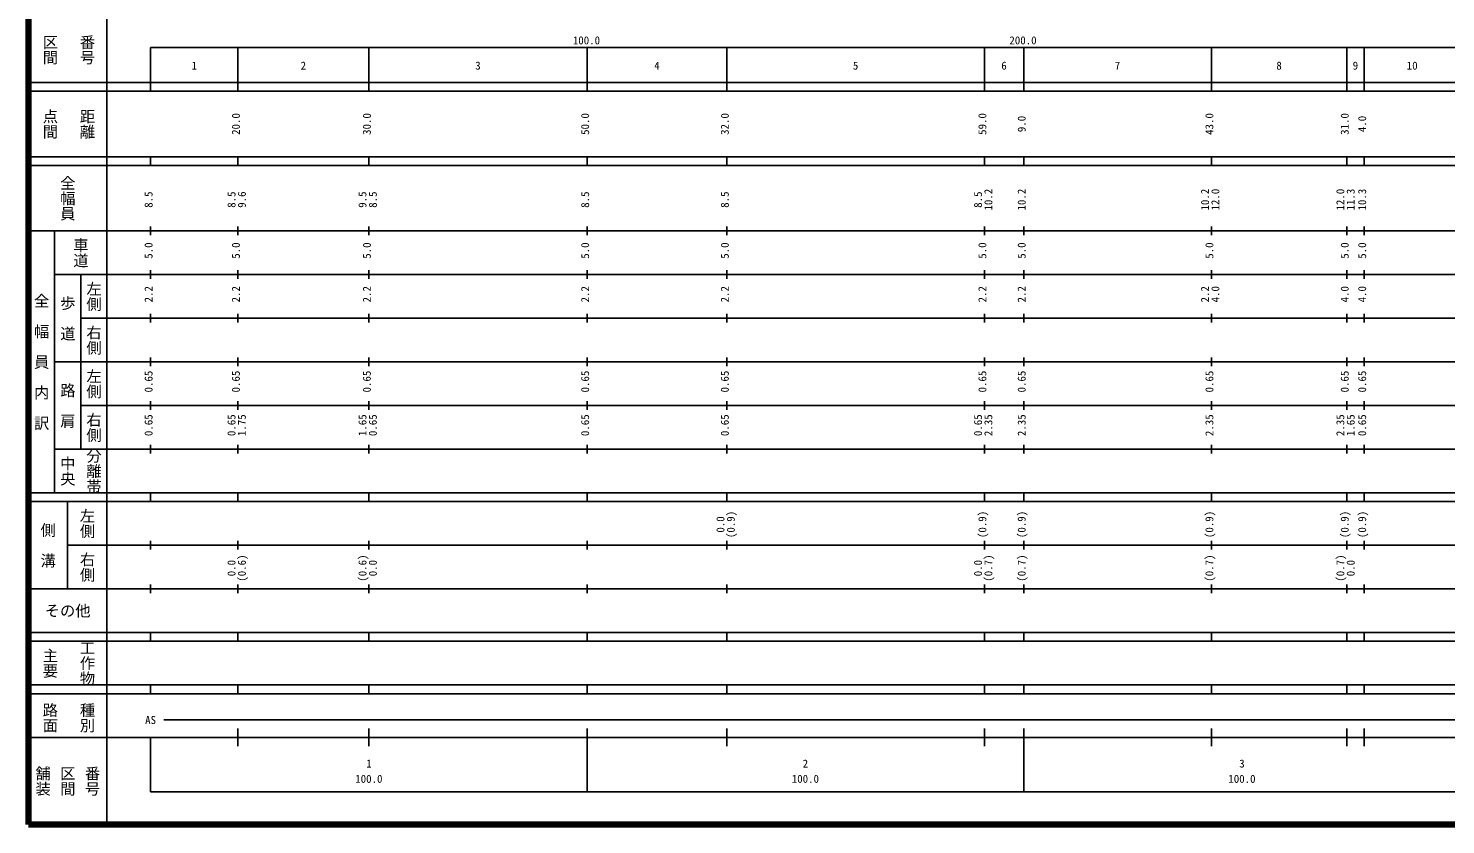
# Model space of a CAD drawing. Units: millimetres on the paper, enlarged 1000 times. Extents: x 40000 to 680000, y 20000 to 380000.
# Drawn here: x 40000 to 364665, y 20000 to 202409 of the extents above; entities that cross this region are included whole.
import ezdxf
from ezdxf.enums import TextEntityAlignment as Align

# ---------------------------------------------------------------- set-up
doc = ezdxf.new("R2010")
doc.units = ezdxf.units.MM
doc.header["$LTSCALE"] = 1000
doc.layers.add('M-TTL', color=2, linetype='Continuous', lineweight=140)
doc.layers.add('M-TTL-BAND', color=7, linetype='Continuous', lineweight=25)
doc.styles.add('@ＭＳ ゴシック', font='')
doc.styles.add('ＭＳ ゴシック', font='')
doc.styles.get('@ＭＳ ゴシック').set_extended_font_data('@MS Gothic')
doc.styles.get('ＭＳ ゴシック').set_extended_font_data('MS Gothic')

msp = doc.modelspace()

# ---------------------------------------------------------------- linework, layer by layer
at = {"layer": 'M-TTL'}
for p, q in [((40000, 380000), (40000, 20000)), ((40000, 20000), (680000, 20000))]:
    msp.add_line(p, q, dxfattribs=at)
at = {"layer": 'M-TTL-BAND'}
for p, q in [((58000, 370000), (58000, 20000)), ((68000, 198000), (579000, 198000)), ((68000, 198000), (68000, 188000)), ((88000, 188000), (88000, 198000)), ((118000, 188000), (118000, 198000)), ((168000, 188000), (168000, 198000)), ((200000, 188000), (200000, 198000)), ((259000, 188000), (259000, 198000)), ((268000, 188000), (268000, 198000)), ((311000, 188000), (311000, 198000)), ((342000, 188000), (342000, 198000)), ((346000, 188000), (346000, 198000)), ((40000, 190000), (579000, 190000)), ((40000, 188000), (579000, 188000)), ((40000, 173000), (579000, 173000)), ((68000, 171000), (68000, 173000)), ((88000, 171000), (88000, 173000)), ((118000, 171000), (118000, 173000)), ((168000, 171000), (168000, 173000)), ((200000, 171000), (200000, 173000)), ((259000, 171000), (259000, 173000)), ((268000, 171000), (268000, 173000)), ((311000, 171000), (311000, 173000)), ((342000, 171000), (342000, 173000)), ((346000, 171000), (346000, 173000)), ((40000, 171000), (579000, 171000)), ((40000, 156000), (579000, 156000)), ((46000, 96000), (46000, 156000)), ((68000, 155000), (68000, 157000)), ((88000, 155000), (88000, 157000)), ((118000, 155000), (118000, 157000)), ((168000, 155000), (168000, 157000)), ((200000, 155000), (200000, 157000)), ((259000, 155000), (259000, 157000)), ((268000, 155000), (268000, 157000)), ((311000, 155000), (311000, 157000)), ((342000, 155000), (342000, 157000)), ((346000, 155000), (346000, 157000)), ((68000, 145000), (68000, 147000)), ((88000, 145000), (88000, 147000)), ((118000, 145000), (118000, 147000)), ((168000, 145000), (168000, 147000)), ((200000, 145000), (200000, 147000)), ((259000, 145000), (259000, 147000)), ((268000, 145000), (268000, 147000)), ((311000, 145000), (311000, 147000)), ((342000, 145000), (342000, 147000)), ((346000, 145000), (346000, 147000)), ((46000, 146000), (579000, 146000)), ((52000, 146000), (52000, 106000)), ((68000, 135000), (68000, 137000)), ((88000, 135000), (88000, 137000)), ((118000, 135000), (118000, 137000)), ((168000, 135000), (168000, 137000)), ((200000, 135000), (200000, 137000)), ((259000, 135000), (259000, 137000)), ((268000, 135000), (268000, 137000)), ((311000, 135000), (311000, 137000)), ((342000, 135000), (342000, 137000)), ((346000, 135000), (346000, 137000)), ((52000, 136000), (579000, 136000)), ((68000, 125000), (68000, 127000)), ((88000, 125000), (88000, 127000)), ((118000, 125000), (118000, 127000)), ((168000, 125000), (168000, 127000)), ((200000, 125000), (200000, 127000)), ((259000, 125000), (259000, 127000)), ((268000, 125000), (268000, 127000)), ((311000, 125000), (311000, 127000)), ((342000, 125000), (342000, 127000)), ((346000, 125000), (346000, 127000)), ((46000, 126000), (579000, 126000)), ((68000, 115000), (68000, 117000)), ((88000, 115000), (88000, 117000)), ((118000, 115000), (118000, 117000)), ((168000, 115000), (168000, 117000)), ((200000, 115000), (200000, 117000)), ((259000, 115000), (259000, 117000)), ((268000, 115000), (268000, 117000)), ((311000, 115000), (311000, 117000)), ((342000, 115000), (342000, 117000)), ((346000, 115000), (346000, 117000)), ((52000, 116000), (579000, 116000)), ((46000, 106000), (579000, 106000)), ((68000, 105000), (68000, 107000)), ((88000, 105000), (88000, 107000)), ((118000, 105000), (118000, 107000)), ((168000, 105000), (168000, 107000)), ((200000, 105000), (200000, 107000)), ((259000, 105000), (259000, 107000)), ((268000, 105000), (268000, 107000)), ((311000, 105000), (311000, 107000)), ((342000, 105000), (342000, 107000)), ((346000, 105000), (346000, 107000)), ((40000, 96000), (579000, 96000)), ((68000, 94000), (68000, 96000)), ((88000, 94000), (88000, 96000)), ((118000, 94000), (118000, 96000)), ((168000, 94000), (168000, 96000)), ((200000, 94000), (200000, 96000)), ((259000, 94000), (259000, 96000)), ((268000, 94000), (268000, 96000)), ((311000, 94000), (311000, 96000)), ((342000, 94000), (342000, 96000)), ((346000, 94000), (346000, 96000)), ((40000, 94000), (579000, 94000)), ((49000, 94000), (49000, 74000)), ((68000, 83000), (68000, 85000)), ((88000, 83000), (88000, 85000)), ((118000, 83000), (118000, 85000)), ((168000, 83000), (168000, 85000)), ((200000, 83000), (200000, 85000)), ((259000, 83000), (259000, 85000)), ((268000, 83000), (268000, 85000)), ((311000, 83000), (311000, 85000)), ((342000, 83000), (342000, 85000)), ((346000, 83000), (346000, 85000)), ((49000, 84000), (579000, 84000)), ((68000, 73000), (68000, 75000)), ((88000, 73000), (88000, 75000)), ((118000, 73000), (118000, 75000)), ((168000, 73000), (168000, 75000)), ((200000, 73000), (200000, 75000)), ((259000, 73000), (259000, 75000)), ((268000, 73000), (268000, 75000)), ((311000, 73000), (311000, 75000)), ((342000, 73000), (342000, 75000)), ((346000, 73000), (346000, 75000)), ((40000, 74000), (579000, 74000)), ((40000, 64000), (579000, 64000)), ((40000, 62000), (579000, 62000)), ((68000, 62000), (68000, 64000)), ((88000, 62000), (88000, 64000)), ((118000, 62000), (118000, 64000)), ((168000, 62000), (168000, 64000)), ((200000, 62000), (200000, 64000)), ((259000, 62000), (259000, 64000)), ((268000, 62000), (268000, 64000)), ((311000, 62000), (311000, 64000)), ((342000, 62000), (342000, 64000)), ((346000, 62000), (346000, 64000)), ((40000, 52000), (579000, 52000)), ((68000, 50000), (68000, 52000)), ((88000, 50000), (88000, 52000)), ((118000, 50000), (118000, 52000)), ((168000, 50000), (168000, 52000)), ((200000, 50000), (200000, 52000)), ((259000, 50000), (259000, 52000)), ((268000, 50000), (268000, 52000)), ((311000, 50000), (311000, 52000)), ((342000, 50000), (342000, 52000)), ((346000, 50000), (346000, 52000)), ((40000, 50000), (579000, 50000)), ((71000, 44000), (565000, 44000)), ((40000, 40000), (579000, 40000)), ((68000, 40000), (68000, 27500)), ((88000, 38000), (88000, 42000)), ((118000, 38000), (118000, 42000)), ((168000, 27500), (168000, 42000)), ((200000, 38000), (200000, 42000)), ((259000, 38000), (259000, 42000)), ((268000, 27500), (268000, 42000)), ((311000, 38000), (311000, 42000)), ((342000, 38000), (342000, 42000)), ((346000, 38000), (346000, 42000)), ((68000, 27500), (579000, 27500))]:
    msp.add_line(p, q, dxfattribs=at)

# ---------------------------------------------------------------- texts
at = {"layer": 'M-TTL-BAND', "style": '@ＭＳ ゴシック'}
for s, p in [('区間', (45000, 197500)), ('番号', (53500, 197500)), ('点間', (45000, 180500)), ('距離', (53500, 180500)), ('全幅員', (49000, 163500)), ('車道', (52000, 151000)), ('左側', (55000, 141000)), ('全\u3000幅\u3000員\u3000内\u3000訳', (43000, 126000)), ('歩\u3000道', (49000, 136000)), ('右側', (55000, 131000)), ('左側', (55000, 121000)), ('路\u3000肩', (49000, 116000)), ('右側', (55000, 111000)), ('中央', (49000, 101000)), ('分離帯', (55000, 101000)), ('左側', (53500, 89000)), ('側\u3000溝', (44500, 84000)), ('右側', (53500, 79000)), ('工作物', (53500, 57000)), ('主要', (45000, 57000)), ('路面', (45000, 44500)), ('種別', (53500, 44500)), ('舗装', (43333, 30000)), ('区間', (49000, 30000)), ('番号', (54667, 30000))]:
    msp.add_text(s, height=2566, rotation=270, dxfattribs=at).set_placement(p, align=Align.MIDDLE_CENTER)
at = {"layer": 'M-TTL-BAND', "style": 'ＭＳ ゴシック'}
for s, p in [('100.0', (167844, 198195)), ('200.0', (267844, 198195)), ('1', (78000, 192405)), ('2', (103000, 192405)), ('3', (143000, 192405)), ('4', (184000, 192405)), ('5', (229500, 192405)), ('6', (263500, 192405)), ('7', (289500, 192405)), ('8', (326500, 192405)), ('9', (344000, 192405)), ('10', (357000, 192405)), ('AS', (68000, 42500)), ('1', (118000, 32523)), ('2', (218000, 32523)), ('3', (318000, 32523)), ('100.0', (118000, 29033)), ('100.0', (218000, 29033)), ('100.0', (318000, 29033))]:
    msp.add_text(s, height=1833, dxfattribs=at).set_placement(p, align=Align.BOTTOM_CENTER)
for s, p in [('20.0', (89000, 180500)), ('30.0', (119000, 180500)), ('50.0', (169000, 180500)), ('32.0', (201000, 180500)), ('59.0', (260000, 180500)), ('9.0', (269000, 180500)), ('43.0', (312000, 180500)), ('31.0', (343000, 180500)), ('4.0', (347000, 180500)), ('8.5', (69000, 163174)), ('8.5', (88000, 163174)), ('9.6', (90370, 163174)), ('9.5', (118000, 163174)), ('8.5', (120370, 163174)), ('8.5', (169000, 163174)), ('8.5', (201000, 163174)), ('8.5', (259000, 163174)), ('10.2', (261370, 163174)), ('10.2', (269000, 163174)), ('10.2', (311000, 163174)), ('12.0', (313370, 163174)), ('12.0', (342000, 163174)), ('11.3', (344370, 163174)), ('10.3', (347000, 163174)), ('5.0', (69000, 151500)), ('5.0', (89000, 151500)), ('5.0', (119000, 151500)), ('5.0', (169000, 151500)), ('5.0', (201000, 151500)), ('5.0', (260000, 151500)), ('5.0', (269000, 151500)), ('5.0', (312000, 151500)), ('5.0', (343000, 151500)), ('5.0', (347000, 151500)), ('2.2', (69000, 141500)), ('2.2', (89000, 141500)), ('2.2', (119000, 141500)), ('2.2', (169000, 141500)), ('2.2', (201000, 141500)), ('2.2', (260000, 141500)), ('2.2', (269000, 141500)), ('2.2', (311000, 141500)), ('4.0', (313370, 141500)), ('4.0', (343000, 141500)), ('4.0', (347000, 141500)), ('0.65', (69000, 121500)), ('0.65', (89000, 121500)), ('0.65', (119000, 121500)), ('0.65', (169000, 121500)), ('0.65', (201000, 121500)), ('0.65', (260000, 121500)), ('0.65', (269000, 121500)), ('0.65', (312000, 121500)), ('0.65', (343000, 121500)), ('0.65', (347000, 121500)), ('0.65', (69000, 111500)), ('0.65', (88000, 111500)), ('1.75', (90370, 111500)), ('1.65', (118000, 111500)), ('0.65', (120370, 111500)), ('0.65', (169000, 111500)), ('0.65', (201000, 111500)), ('0.65', (259000, 111500)), ('2.35', (261370, 111500)), ('2.35', (269000, 111500)), ('2.35', (312000, 111500)), ('2.35', (342000, 111500)), ('1.65', (344370, 111500)), ('0.65', (347000, 111500)), ('(0.9)', (202370, 88764)), ('(0.9)', (260000, 88764)), ('(0.9)', (269000, 88764)), ('(0.9)', (312000, 88764)), ('(0.9)', (343000, 88764)), ('(0.9)', (347000, 88764)), ('0.0', (200000, 88764)), ('(0.6)', (90370, 78764)), ('(0.6)', (118000, 78764)), ('(0.7)', (261370, 78764)), ('(0.7)', (269000, 78764)), ('(0.7)', (312000, 78764)), ('(0.7)', (342000, 78764)), ('0.0', (88000, 78764)), ('0.0', (120370, 78764)), ('0.0', (259000, 78764)), ('0.0', (344370, 78764))]:
    msp.add_text(s, height=1833, rotation=90, dxfattribs=at).set_placement(p, align=Align.BOTTOM_CENTER)
msp.add_text('その他', height=2566, dxfattribs=at).set_placement((49000, 69000), align=Align.MIDDLE_CENTER)

doc.saveas('drawing.dxf')
